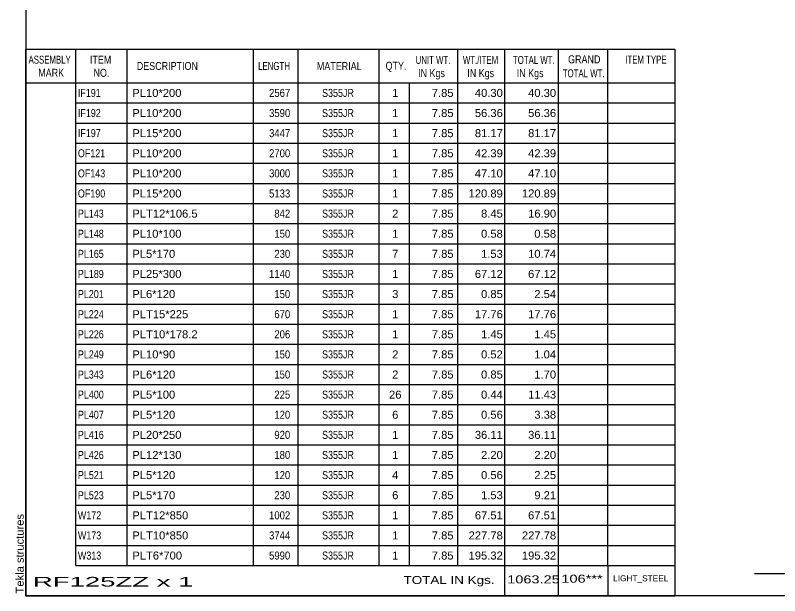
# Model space of a CAD drawing. Header units: millimetres. Extents: x -49 to 353, y -199 to 78.
# Drawn here: x -49.2 to 133.2, y -199.2 to -60.7 of the extents above; entities that cross this region are included whole.
import ezdxf

# ---------------------------------------------------------------- set-up
doc = ezdxf.new("R2010")
doc.units = ezdxf.units.MM
doc.styles.add('Arial', font='ARIAL.TTF', dxfattribs={"height": 0.2})
doc.styles.add('Arial Narrow', font='ARIALN.TTF', dxfattribs={"height": 0.2})

# ---------------------------------------------------------------- blocks, each defined once
blk = doc.blocks.new('Unknown-627019862-1200')
at = {"color": 5, "linetype": 'Continuous'}
for p, q in [((-46.66, 77.84), (-46.66, -199.16)), ((-46.66, -199.16), (353.34, -199.16))]:
    blk.add_line(p, q, dxfattribs=at)
at = {"color": 174, "linetype": 'Continuous', "style": 'Arial'}
blk.add_text('Tekla structures', height=1.9102, rotation=90, dxfattribs=at).set_placement((-47.16, -198.66))
blk = doc.blocks.new('CBS_BOM-627019862-7704')
at = {"color": 7, "linetype": 'Continuous'}
for p, q in [((-46.69, -76.79), (-46.69, -68.79)), ((-46.69, -68.79), (108.23, -68.79)), ((-34.69, -76.79), (-34.69, -68.79)), ((-22.5, -76.79), (-22.5, -68.79)), ((7.66, -76.79), (7.66, -68.79)), ((18.34, -76.79), (18.34, -68.79)), ((37.66, -76.79), (37.66, -68.79)), ((56.46, -76.79), (56.46, -68.79)), ((67.67, -76.79), (67.67, -68.79)), ((80.46, -76.79), (80.46, -68.79)), ((92.21, -76.79), (92.21, -68.79)), ((108.23, -68.8), (108.22, -76.78)), ((-46.69, -76.79), (108.23, -76.79)), ((-46.69, -81.59), (-46.69, -76.79)), ((-34.69, -81.59), (-34.69, -76.79)), ((-22.5, -81.59), (-22.5, -76.79)), ((7.66, -81.59), (7.66, -76.79)), ((18.34, -81.59), (18.34, -76.79)), ((37.66, -81.59), (37.66, -76.79)), ((44.92, -81.59), (44.92, -76.79)), ((56.46, -81.59), (56.46, -76.79)), ((67.67, -81.59), (67.67, -76.79)), ((80.46, -81.59), (80.46, -76.79)), ((92.22, -81.59), (92.22, -76.79)), ((108.23, -76.8), (108.23, -81.59)), ((-46.69, -86.39), (-46.69, -81.59)), ((-34.69, -81.59), (108.23, -81.59)), ((-34.69, -86.39), (-34.69, -81.59)), ((-22.5, -86.39), (-22.5, -81.59)), ((7.66, -86.39), (7.66, -81.59)), ((18.34, -86.39), (18.34, -81.59)), ((37.66, -86.39), (37.66, -81.59)), ((44.92, -86.39), (44.92, -81.59)), ((56.46, -86.39), (56.46, -81.59)), ((67.67, -86.39), (67.67, -81.59)), ((80.46, -86.39), (80.46, -81.59)), ((92.22, -86.39), (92.22, -81.59)), ((108.23, -81.6), (108.23, -86.39)), ((-46.69, -91.19), (-46.69, -86.39)), ((-34.69, -86.39), (108.23, -86.39)), ((-34.69, -91.19), (-34.69, -86.39)), ((-22.5, -91.19), (-22.5, -86.39)), ((7.66, -91.19), (7.66, -86.39)), ((18.34, -91.19), (18.34, -86.39)), ((37.66, -91.19), (37.66, -86.39)), ((44.92, -91.19), (44.92, -86.39)), ((56.46, -91.19), (56.46, -86.39)), ((67.67, -91.19), (67.67, -86.39)), ((80.46, -91.19), (80.46, -86.39)), ((92.22, -91.19), (92.22, -86.39)), ((108.23, -86.4), (108.23, -91.19)), ((-46.69, -95.99), (-46.69, -91.19)), ((-34.69, -91.19), (108.23, -91.19)), ((-34.69, -95.99), (-34.69, -91.19)), ((-22.5, -95.99), (-22.5, -91.19)), ((7.66, -95.99), (7.66, -91.19)), ((18.34, -95.99), (18.34, -91.19)), ((37.66, -95.99), (37.66, -91.19)), ((44.92, -95.99), (44.92, -91.19)), ((56.46, -95.99), (56.46, -91.19)), ((67.67, -95.99), (67.67, -91.19)), ((80.46, -95.99), (80.46, -91.19)), ((92.22, -95.99), (92.22, -91.19)), ((108.23, -91.2), (108.23, -95.99)), ((-46.69, -100.79), (-46.69, -95.99)), ((-34.69, -95.99), (108.23, -95.99)), ((-34.69, -100.79), (-34.69, -95.99)), ((-22.5, -100.79), (-22.5, -95.99)), ((7.66, -100.79), (7.66, -95.99)), ((18.34, -100.79), (18.34, -95.99)), ((37.66, -100.79), (37.66, -95.99)), ((44.92, -100.79), (44.92, -95.99)), ((56.46, -100.79), (56.46, -95.99)), ((67.67, -100.79), (67.67, -95.99)), ((80.46, -100.79), (80.46, -95.99)), ((92.22, -100.79), (92.22, -95.99)), ((108.23, -96), (108.23, -100.79)), ((-46.69, -105.59), (-46.69, -100.79)), ((-34.69, -100.79), (108.23, -100.79)), ((-34.69, -105.59), (-34.69, -100.79)), ((-22.5, -105.59), (-22.5, -100.79)), ((7.66, -105.59), (7.66, -100.79)), ((18.34, -105.59), (18.34, -100.79)), ((37.66, -105.59), (37.66, -100.79)), ((44.92, -105.59), (44.92, -100.79)), ((56.46, -105.59), (56.46, -100.79)), ((67.67, -105.59), (67.67, -100.79)), ((80.46, -105.59), (80.46, -100.79)), ((92.22, -105.59), (92.22, -100.79)), ((108.23, -100.8), (108.23, -105.59)), ((-46.69, -110.39), (-46.69, -105.59)), ((-34.69, -105.59), (108.23, -105.59)), ((-34.69, -110.39), (-34.69, -105.59)), ((-22.5, -110.39), (-22.5, -105.59)), ((7.66, -110.39), (7.66, -105.59)), ((18.34, -110.39), (18.34, -105.59)), ((37.66, -110.39), (37.66, -105.59)), ((44.92, -110.39), (44.92, -105.59)), ((56.46, -110.39), (56.46, -105.59)), ((67.67, -110.39), (67.67, -105.59)), ((80.46, -110.39), (80.46, -105.59)), ((92.22, -110.39), (92.22, -105.59)), ((108.23, -105.6), (108.23, -110.39)), ((-46.69, -115.19), (-46.69, -110.39)), ((-34.69, -110.39), (108.23, -110.39)), ((-34.69, -115.19), (-34.69, -110.39)), ((-22.5, -115.19), (-22.5, -110.39)), ((7.66, -115.19), (7.66, -110.39)), ((18.34, -115.19), (18.34, -110.39)), ((37.66, -115.19), (37.66, -110.39)), ((44.92, -115.19), (44.92, -110.39)), ((56.46, -115.19), (56.46, -110.39)), ((67.67, -115.19), (67.67, -110.39)), ((80.46, -115.19), (80.46, -110.39)), ((92.22, -115.19), (92.22, -110.39)), ((108.23, -110.4), (108.23, -115.19)), ((-46.69, -119.99), (-46.69, -115.19)), ((-34.69, -115.19), (108.23, -115.19)), ((-34.69, -119.99), (-34.69, -115.19)), ((-22.5, -119.99), (-22.5, -115.19)), ((7.66, -119.99), (7.66, -115.19)), ((18.34, -119.99), (18.34, -115.19)), ((37.66, -119.99), (37.66, -115.19)), ((44.92, -119.99), (44.92, -115.19)), ((56.46, -119.99), (56.46, -115.19)), ((67.67, -119.99), (67.67, -115.19)), ((80.46, -119.99), (80.46, -115.19)), ((92.22, -119.99), (92.22, -115.19)), ((108.23, -115.2), (108.23, -119.99)), ((-46.69, -124.79), (-46.69, -119.99)), ((-34.69, -119.99), (108.23, -119.99)), ((-34.69, -124.79), (-34.69, -119.99)), ((-22.5, -124.79), (-22.5, -119.99)), ((7.66, -124.79), (7.66, -119.99)), ((18.34, -124.79), (18.34, -119.99)), ((37.66, -124.79), (37.66, -119.99)), ((44.92, -124.79), (44.92, -119.99)), ((56.46, -124.79), (56.46, -119.99)), ((67.67, -124.79), (67.67, -119.99)), ((80.46, -124.79), (80.46, -119.99)), ((92.22, -124.79), (92.22, -119.99)), ((108.23, -120), (108.23, -124.79)), ((-46.69, -129.59), (-46.69, -124.79)), ((-34.69, -124.79), (108.23, -124.79)), ((-34.69, -129.59), (-34.69, -124.79)), ((-22.5, -129.59), (-22.5, -124.79)), ((7.66, -129.59), (7.66, -124.79)), ((18.34, -129.59), (18.34, -124.79)), ((37.66, -129.59), (37.66, -124.79)), ((44.92, -129.59), (44.92, -124.79)), ((56.46, -129.59), (56.46, -124.79)), ((67.67, -129.59), (67.67, -124.79)), ((80.46, -129.59), (80.46, -124.79)), ((92.22, -129.59), (92.22, -124.79)), ((108.23, -124.8), (108.23, -129.59)), ((-46.69, -134.39), (-46.69, -129.59)), ((-34.69, -129.59), (108.23, -129.59)), ((-34.69, -134.39), (-34.69, -129.59)), ((-22.5, -134.39), (-22.5, -129.59)), ((7.66, -134.39), (7.66, -129.59)), ((18.34, -134.39), (18.34, -129.59)), ((37.66, -134.39), (37.66, -129.59)), ((44.92, -134.39), (44.92, -129.59)), ((56.46, -134.39), (56.46, -129.59)), ((67.67, -134.39), (67.67, -129.59)), ((80.46, -134.39), (80.46, -129.59)), ((92.22, -134.39), (92.22, -129.59)), ((108.23, -129.6), (108.23, -134.39)), ((-46.69, -139.19), (-46.69, -134.39)), ((-34.69, -134.39), (108.23, -134.39)), ((-34.69, -139.19), (-34.69, -134.39)), ((-22.5, -139.19), (-22.5, -134.39)), ((7.66, -139.19), (7.66, -134.39)), ((18.34, -139.19), (18.34, -134.39)), ((37.66, -139.19), (37.66, -134.39)), ((44.92, -139.19), (44.92, -134.39)), ((56.46, -139.19), (56.46, -134.39)), ((67.67, -139.19), (67.67, -134.39)), ((80.46, -139.19), (80.46, -134.39)), ((92.22, -139.19), (92.22, -134.39)), ((108.23, -134.4), (108.23, -139.19)), ((-46.69, -143.99), (-46.69, -139.19)), ((-34.69, -139.19), (108.23, -139.19)), ((-34.69, -143.99), (-34.69, -139.19)), ((-22.5, -143.99), (-22.5, -139.19)), ((7.66, -143.99), (7.66, -139.19)), ((18.34, -143.99), (18.34, -139.19)), ((37.66, -143.99), (37.66, -139.19)), ((44.92, -143.99), (44.92, -139.19)), ((56.46, -143.99), (56.46, -139.19)), ((67.67, -143.99), (67.67, -139.19)), ((80.46, -143.99), (80.46, -139.19)), ((92.22, -143.99), (92.22, -139.19)), ((108.23, -139.2), (108.23, -143.99)), ((-46.69, -148.79), (-46.69, -143.99)), ((-34.69, -143.99), (108.23, -143.99)), ((-34.69, -148.79), (-34.69, -143.99)), ((-22.5, -148.79), (-22.5, -143.99)), ((7.66, -148.79), (7.66, -143.99)), ((18.34, -148.79), (18.34, -143.99)), ((37.66, -148.79), (37.66, -143.99)), ((44.92, -148.79), (44.92, -143.99)), ((56.46, -148.79), (56.46, -143.99)), ((67.67, -148.79), (67.67, -143.99)), ((80.46, -148.79), (80.46, -143.99)), ((92.22, -148.79), (92.22, -143.99)), ((108.23, -144), (108.23, -148.79)), ((-46.69, -153.59), (-46.69, -148.79)), ((-34.69, -148.79), (108.23, -148.79)), ((-34.69, -153.59), (-34.69, -148.79)), ((-22.5, -153.59), (-22.5, -148.79)), ((7.66, -153.59), (7.66, -148.79)), ((18.34, -153.59), (18.34, -148.79)), ((37.66, -153.59), (37.66, -148.79)), ((44.92, -153.59), (44.92, -148.79)), ((56.46, -153.59), (56.46, -148.79)), ((67.67, -153.59), (67.67, -148.79)), ((80.46, -153.59), (80.46, -148.79)), ((92.22, -153.59), (92.22, -148.79)), ((108.23, -148.8), (108.23, -153.59)), ((-46.69, -158.39), (-46.69, -153.59)), ((-34.69, -153.59), (108.23, -153.59)), ((-34.69, -158.39), (-34.69, -153.59)), ((-22.5, -158.39), (-22.5, -153.59)), ((7.66, -158.39), (7.66, -153.59)), ((18.34, -158.39), (18.34, -153.59)), ((37.66, -158.39), (37.66, -153.59)), ((44.92, -158.39), (44.92, -153.59)), ((56.46, -158.39), (56.46, -153.59)), ((67.67, -158.39), (67.67, -153.59)), ((80.46, -158.39), (80.46, -153.59)), ((92.22, -158.39), (92.22, -153.59)), ((108.23, -153.6), (108.23, -158.39)), ((-46.69, -163.19), (-46.69, -158.39)), ((-34.69, -158.39), (108.23, -158.39)), ((-34.69, -163.19), (-34.69, -158.39)), ((-22.5, -163.19), (-22.5, -158.39)), ((7.66, -163.19), (7.66, -158.39)), ((18.34, -163.19), (18.34, -158.39)), ((37.66, -163.19), (37.66, -158.39)), ((44.92, -163.19), (44.92, -158.39)), ((56.46, -163.19), (56.46, -158.39)), ((67.67, -163.19), (67.67, -158.39)), ((80.46, -163.19), (80.46, -158.39)), ((92.22, -163.19), (92.22, -158.39)), ((108.23, -158.4), (108.23, -163.19)), ((-46.69, -167.99), (-46.69, -163.19)), ((-34.69, -163.19), (108.23, -163.19)), ((-34.69, -167.99), (-34.69, -163.19)), ((-22.5, -167.99), (-22.5, -163.19)), ((7.66, -167.99), (7.66, -163.19)), ((18.34, -167.99), (18.34, -163.19)), ((37.66, -167.99), (37.66, -163.19)), ((44.92, -167.99), (44.92, -163.19)), ((56.46, -167.99), (56.46, -163.19)), ((67.67, -167.99), (67.67, -163.19)), ((80.46, -167.99), (80.46, -163.19)), ((92.22, -167.99), (92.22, -163.19)), ((108.23, -163.2), (108.23, -167.99)), ((-46.69, -172.79), (-46.69, -167.99)), ((-34.69, -167.99), (108.23, -167.99)), ((-34.69, -172.79), (-34.69, -167.99)), ((-22.5, -172.79), (-22.5, -167.99)), ((7.66, -172.79), (7.66, -167.99)), ((18.34, -172.79), (18.34, -167.99)), ((37.66, -172.79), (37.66, -167.99)), ((44.92, -172.79), (44.92, -167.99)), ((56.46, -172.79), (56.46, -167.99)), ((67.67, -172.79), (67.67, -167.99)), ((80.46, -172.79), (80.46, -167.99)), ((92.22, -172.79), (92.22, -167.99)), ((108.23, -168), (108.23, -172.79)), ((-46.69, -177.59), (-46.69, -172.79)), ((-34.69, -172.79), (108.23, -172.79)), ((-34.69, -177.59), (-34.69, -172.79)), ((-22.5, -177.59), (-22.5, -172.79)), ((7.66, -177.59), (7.66, -172.79)), ((18.34, -177.59), (18.34, -172.79)), ((37.66, -177.59), (37.66, -172.79)), ((44.92, -177.59), (44.92, -172.79)), ((56.46, -177.59), (56.46, -172.79)), ((67.67, -177.59), (67.67, -172.79)), ((80.46, -177.59), (80.46, -172.79)), ((92.22, -177.59), (92.22, -172.79)), ((108.23, -172.8), (108.23, -177.59)), ((-46.69, -182.39), (-46.69, -177.59)), ((-34.69, -177.59), (108.23, -177.59)), ((-34.69, -182.39), (-34.69, -177.59)), ((-22.5, -182.39), (-22.5, -177.59)), ((7.66, -182.39), (7.66, -177.59)), ((18.34, -182.39), (18.34, -177.59)), ((37.66, -182.39), (37.66, -177.59)), ((44.92, -182.39), (44.92, -177.59)), ((56.46, -182.39), (56.46, -177.59)), ((67.67, -182.39), (67.67, -177.59)), ((80.46, -182.39), (80.46, -177.59)), ((92.22, -182.39), (92.22, -177.59)), ((108.23, -177.6), (108.23, -182.39)), ((-46.69, -187.19), (-46.69, -182.39)), ((-34.69, -182.39), (108.23, -182.39)), ((-34.69, -187.19), (-34.69, -182.39)), ((-22.5, -187.19), (-22.5, -182.39)), ((7.66, -187.19), (7.66, -182.39)), ((18.34, -187.19), (18.34, -182.39)), ((37.66, -187.19), (37.66, -182.39)), ((44.92, -187.19), (44.92, -182.39)), ((56.46, -187.19), (56.46, -182.39)), ((67.67, -187.19), (67.67, -182.39)), ((80.46, -187.19), (80.46, -182.39)), ((92.22, -187.19), (92.22, -182.39)), ((108.23, -182.4), (108.23, -187.19)), ((-46.69, -191.99), (-46.69, -187.19)), ((-34.69, -187.19), (108.23, -187.19)), ((-34.69, -191.99), (-34.69, -187.19)), ((-22.5, -191.99), (-22.5, -187.19)), ((7.66, -191.99), (7.66, -187.19)), ((18.34, -191.99), (18.34, -187.19)), ((37.66, -191.99), (37.66, -187.19)), ((44.92, -191.99), (44.92, -187.19)), ((56.46, -191.99), (56.46, -187.19)), ((67.67, -191.99), (67.67, -187.19)), ((80.46, -191.99), (80.46, -187.19)), ((92.22, -191.99), (92.22, -187.19)), ((108.23, -187.2), (108.23, -191.99)), ((-46.69, -199.19), (-46.69, -192.01)), ((-34.69, -191.99), (108.23, -191.99)), ((67.67, -199.19), (67.67, -192.01)), ((80.46, -199.19), (80.46, -192.01)), ((92.26, -199.19), (92.26, -192.01)), ((108.23, -191.99), (108.23, -199.19)), ((-46.69, -199.19), (108.23, -199.19))]:
    blk.add_line(p, q, dxfattribs=at)
at = {"color": 3, "linetype": 'Continuous', "style": 'Arial'}
for s, height, width, p in [('ASSEMBLY', 1.91, 0.7, (-46.01, -72.22)), ('ITEM', 1.91, 0.8, (-31.37, -72.22)), ('UNIT WT.', 1.91, 0.7, (46.35, -72.29)), ('WT./ITEM', 1.91, 0.7, (57.64, -72.29)), ('TOTAL WT.', 1.91, 0.7, (69.57, -72.29)), ('GRAND', 1.91, 0.8, (82.73, -72.14)), ('ITEM TYPE', 1.91, 0.7, (96.37, -72.21)), ('DESCRIPTION', 1.9102, 0.8, (-20.18, -73.73)), ('LENGTH', 1.91, 0.7, (8.77, -73.73)), ('MATERIAL', 1.91, 0.8, (22.79, -73.77)), ('QTY.', 1.91, 0.8, (39.18, -73.69)), ('MARK', 1.91, 0.8, (-43.69, -75.36)), ('NO.', 1.91, 0.8, (-30.51, -75.36)), ('IN Kgs', 1.91, 0.8, (46.93, -75.43)), ('IN Kgs', 1.91, 0.8, (58.68, -75.43)), ('IN Kgs', 1.91, 0.8, (70.47, -75.43)), ('TOTAL WT.', 1.91, 0.7, (81.47, -75.48))]:
    blk.add_text(s, height=height, dxfattribs=dict(at, width=width)).set_placement(p)
at = {"color": 7, "linetype": 'Continuous', "style": 'Arial'}
for s, width, p in [('IF191', 0.8, (-34.24, -80.16)), ('2567', 0.85, (11.38, -80.16)), ('S355JR', 0.8, (24.03, -80.16)), ('IF192', 0.8, (-34.24, -84.96)), ('3590', 0.85, (11.38, -84.96)), ('S355JR', 0.8, (24.03, -84.96)), ('IF197', 0.8, (-34.24, -89.76)), ('3447', 0.85, (11.38, -89.76)), ('S355JR', 0.8, (24.03, -89.76)), ('OF121', 0.8, (-34.24, -94.56)), ('2700', 0.85, (11.38, -94.56)), ('S355JR', 0.8, (24.03, -94.56)), ('OF143', 0.8, (-34.24, -99.36)), ('3000', 0.85, (11.38, -99.36)), ('S355JR', 0.8, (24.03, -99.36)), ('OF190', 0.8, (-34.24, -104.16)), ('5133', 0.85, (11.38, -104.16)), ('S355JR', 0.8, (24.03, -104.16)), ('PL143', 0.8, (-34.24, -108.96)), ('842', 0.85, (12.64, -108.96)), ('S355JR', 0.8, (24.03, -108.96)), ('PL148', 0.8, (-34.24, -113.76)), ('150', 0.85, (12.64, -113.76)), ('S355JR', 0.8, (24.03, -113.76)), ('PL165', 0.8, (-34.24, -118.56)), ('230', 0.85, (12.64, -118.56)), ('S355JR', 0.8, (24.03, -118.56)), ('PL189', 0.8, (-34.24, -123.36)), ('1140', 0.85, (11.38, -123.36)), ('S355JR', 0.8, (24.03, -123.36)), ('PL201', 0.8, (-34.24, -128.16)), ('150', 0.85, (12.64, -128.16)), ('S355JR', 0.8, (24.03, -128.16)), ('PL224', 0.8, (-34.24, -132.96)), ('670', 0.85, (12.64, -132.96)), ('S355JR', 0.8, (24.03, -132.96)), ('PL226', 0.8, (-34.24, -137.76)), ('206', 0.85, (12.64, -137.76)), ('S355JR', 0.8, (24.03, -137.76)), ('PL249', 0.8, (-34.24, -142.56)), ('150', 0.85, (12.64, -142.56)), ('S355JR', 0.8, (24.03, -142.56)), ('PL343', 0.8, (-34.24, -147.36)), ('150', 0.85, (12.64, -147.36)), ('S355JR', 0.8, (24.03, -147.36)), ('PL400', 0.8, (-34.24, -152.16)), ('225', 0.85, (12.64, -152.16)), ('S355JR', 0.8, (24.03, -152.16)), ('PL407', 0.8, (-34.24, -156.96)), ('120', 0.85, (12.64, -156.96)), ('S355JR', 0.8, (24.03, -156.96)), ('PL416', 0.8, (-34.24, -161.76)), ('920', 0.85, (12.64, -161.76)), ('S355JR', 0.8, (24.03, -161.76)), ('PL426', 0.8, (-34.24, -166.56)), ('180', 0.85, (12.64, -166.56)), ('S355JR', 0.8, (24.03, -166.56)), ('PL521', 0.8, (-34.24, -171.36)), ('120', 0.85, (12.64, -171.36)), ('S355JR', 0.8, (24.03, -171.36)), ('PL523', 0.8, (-34.24, -176.16)), ('230', 0.85, (12.64, -176.16)), ('S355JR', 0.8, (24.03, -176.16)), ('W172', 0.8, (-34.24, -180.96)), ('1002', 0.85, (11.38, -180.96)), ('S355JR', 0.8, (24.03, -180.96)), ('W173', 0.8, (-34.24, -185.76)), ('3744', 0.85, (11.38, -185.76)), ('S355JR', 0.8, (24.03, -185.76)), ('W313', 0.8, (-34.24, -190.56)), ('5990', 0.85, (11.38, -190.56)), ('S355JR', 0.8, (24.03, -190.56))]:
    blk.add_text(s, height=1.91, dxfattribs=dict(at, width=width)).set_placement(p)
for s, height, p in [('PL10*200', 1.91, (-21.25, -80.16)), ('1', 1.91, (40.75, -80.16)), ('7.85', 1.91, (50.21, -80.16)), ('40.30', 1.91, (60.48, -80.16)), ('40.30', 1.91, (73.19, -80.16)), ('PL10*200', 1.91, (-21.25, -84.96)), ('1', 1.91, (40.75, -84.96)), ('7.85', 1.91, (50.21, -84.96)), ('56.36', 1.91, (60.48, -84.96)), ('56.36', 1.91, (73.19, -84.96)), ('PL15*200', 1.91, (-21.25, -89.76)), ('1', 1.91, (40.75, -89.76)), ('7.85', 1.91, (50.21, -89.76)), ('81.17', 1.91, (60.48, -89.76)), ('81.17', 1.91, (73.19, -89.76)), ('PL10*200', 1.91, (-21.25, -94.56)), ('1', 1.91, (40.75, -94.56)), ('7.85', 1.91, (50.21, -94.56)), ('42.39', 1.91, (60.48, -94.56)), ('42.39', 1.91, (73.19, -94.56)), ('PL10*200', 1.91, (-21.25, -99.36)), ('1', 1.91, (40.75, -99.36)), ('7.85', 1.91, (50.21, -99.36)), ('47.10', 1.91, (60.48, -99.36)), ('47.10', 1.91, (73.19, -99.36)), ('PL15*200', 1.91, (-21.25, -104.16)), ('1', 1.91, (40.75, -104.16)), ('7.85', 1.91, (50.21, -104.16)), ('120.89', 1.91, (58.99, -104.16)), ('120.89', 1.91, (71.71, -104.16)), ('PLT12*106.5', 1.9102, (-21.25, -108.96)), ('2', 1.91, (40.75, -108.96)), ('7.85', 1.91, (50.21, -108.96)), ('8.45', 1.91, (61.96, -108.96)), ('16.90', 1.91, (73.19, -108.96)), ('PL10*100', 1.91, (-21.25, -113.76)), ('1', 1.91, (40.75, -113.76)), ('7.85', 1.91, (50.21, -113.76)), ('0.58', 1.91, (61.96, -113.76)), ('0.58', 1.91, (74.67, -113.76)), ('PL5*170', 1.91, (-21.25, -118.56)), ('7', 1.91, (40.75, -118.56)), ('7.85', 1.91, (50.21, -118.56)), ('1.53', 1.91, (61.96, -118.56)), ('10.74', 1.91, (73.19, -118.56)), ('PL25*300', 1.91, (-21.25, -123.36)), ('1', 1.91, (40.75, -123.36)), ('7.85', 1.91, (50.21, -123.36)), ('67.12', 1.91, (60.48, -123.36)), ('67.12', 1.91, (73.19, -123.36)), ('PL6*120', 1.91, (-21.25, -128.16)), ('3', 1.91, (40.75, -128.16)), ('7.85', 1.91, (50.21, -128.16)), ('0.85', 1.91, (61.96, -128.16)), ('2.54', 1.91, (74.67, -128.16)), ('PLT15*225', 1.91, (-21.25, -132.96)), ('1', 1.91, (40.75, -132.96)), ('7.85', 1.91, (50.21, -132.96)), ('17.76', 1.91, (60.48, -132.96)), ('17.76', 1.91, (73.19, -132.96)), ('PLT10*178.2', 1.9102, (-21.25, -137.76)), ('1', 1.91, (40.75, -137.76)), ('7.85', 1.91, (50.21, -137.76)), ('1.45', 1.91, (61.96, -137.76)), ('1.45', 1.91, (74.67, -137.76)), ('PL10*90', 1.91, (-21.25, -142.56)), ('2', 1.91, (40.75, -142.56)), ('7.85', 1.91, (50.21, -142.56)), ('0.52', 1.91, (61.96, -142.56)), ('1.04', 1.91, (74.67, -142.56)), ('PL6*120', 1.91, (-21.25, -147.36)), ('2', 1.91, (40.75, -147.36)), ('7.85', 1.91, (50.21, -147.36)), ('0.85', 1.91, (61.96, -147.36)), ('1.70', 1.91, (74.67, -147.36)), ('PL5*100', 1.91, (-21.25, -152.16)), ('26', 1.91, (40, -152.16)), ('7.85', 1.91, (50.21, -152.16)), ('0.44', 1.91, (61.96, -152.16)), ('11.43', 1.91, (73.19, -152.16)), ('PL5*120', 1.91, (-21.25, -156.96)), ('6', 1.91, (40.75, -156.96)), ('7.85', 1.91, (50.21, -156.96)), ('0.56', 1.91, (61.96, -156.96)), ('3.38', 1.91, (74.67, -156.96)), ('PL20*250', 1.91, (-21.25, -161.76)), ('1', 1.91, (40.75, -161.76)), ('7.85', 1.91, (50.21, -161.76)), ('36.11', 1.91, (60.48, -161.76)), ('36.11', 1.91, (73.19, -161.76)), ('PL12*130', 1.91, (-21.25, -166.56)), ('1', 1.91, (40.75, -166.56)), ('7.85', 1.91, (50.21, -166.56)), ('2.20', 1.91, (61.96, -166.56)), ('2.20', 1.91, (74.67, -166.56)), ('PL5*120', 1.91, (-21.25, -171.36)), ('4', 1.91, (40.75, -171.36)), ('7.85', 1.91, (50.21, -171.36)), ('0.56', 1.91, (61.96, -171.36)), ('2.25', 1.91, (74.67, -171.36)), ('PL5*170', 1.91, (-21.25, -176.16)), ('6', 1.91, (40.75, -176.16)), ('7.85', 1.91, (50.21, -176.16)), ('1.53', 1.91, (61.96, -176.16)), ('9.21', 1.91, (74.67, -176.16)), ('PLT12*850', 1.91, (-21.25, -180.96)), ('1', 1.91, (40.75, -180.96)), ('7.85', 1.91, (50.21, -180.96)), ('67.51', 1.91, (60.48, -180.96)), ('67.51', 1.91, (73.19, -180.96)), ('PLT10*850', 1.91, (-21.25, -185.76)), ('1', 1.91, (40.75, -185.76)), ('7.85', 1.91, (50.21, -185.76)), ('227.78', 1.91, (58.99, -185.76)), ('227.78', 1.91, (71.71, -185.76)), ('PLT6*700', 1.91, (-21.25, -190.56)), ('1', 1.91, (40.75, -190.56)), ('7.85', 1.91, (50.21, -190.56)), ('195.32', 1.91, (58.99, -190.56)), ('195.32', 1.91, (71.71, -190.56))]:
    blk.add_text(s, height=height, dxfattribs=at).set_placement(p)
at = {"color": 6, "linetype": 'Continuous', "style": 'Arial'}
for s, height, width, p in [('RF125ZZ x 1', 2.2922, 2.05, (-44.97, -197)), ('TOTAL IN Kgs.', 1.9102, 1.2, (43.47, -196.4)), ('1063.25', 1.91, 1.3, (68.2, -196.25)), ('106***', 1.91, 1.3, (81.13, -196.09))]:
    blk.add_text(s, height=height, dxfattribs=dict(at, width=width)).set_placement(p)
blk.add_text('LIGHT_STEEL', height=1.4135, dxfattribs=at).set_placement((93.48, -195.74))
blk = doc.blocks.new('CBS_CALLOFF-627019862-7705')
at = {"color": 7, "linetype": 'Continuous'}
blk.add_line((127.22, -193.89), (243.45, -193.91), dxfattribs=at)
at = {"color": 3, "linetype": 'Continuous', "style": 'Arial Narrow'}
blk.add_text('QTY= 1 Nos.      RAFTER     MKD : RF125', height=3.3405, dxfattribs=at).set_placement((149.44, -193))

msp = doc.modelspace()

# ---------------------------------------------------------------- block references
for name in ['Unknown-627019862-1200', 'CBS_BOM-627019862-7704', 'CBS_CALLOFF-627019862-7705']:
    msp.add_blockref(name, (0, 0))

doc.saveas('drawing.dxf')
